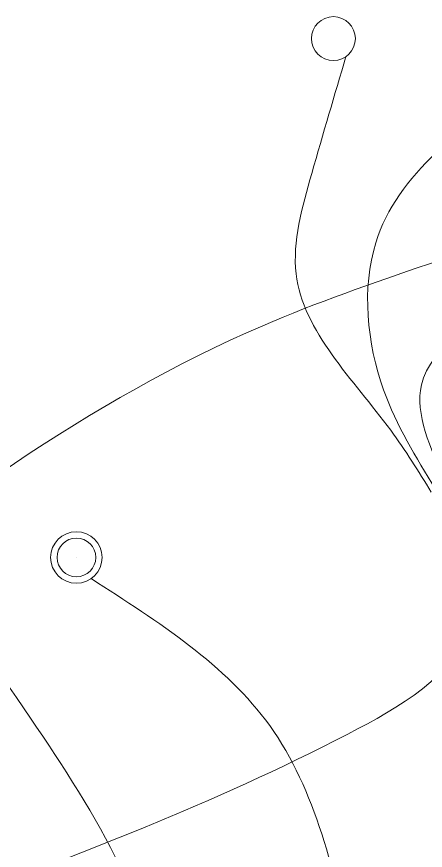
# Model space of a CAD drawing. Header units: metres. Extents: x 2747662.9 to 2747731.3, y 1250221.9 to 1250283.3.
# Drawn here: x 2747696.6 to 2747698.184, y 1250239.229 to 1250242.464 of the extents above; entities that cross this region are included whole.
import ezdxf

# ---------------------------------------------------------------- set-up
doc = ezdxf.new("R2010")
doc.units = ezdxf.units.M
doc.header["$MEASUREMENT"] = 0
doc.layers.add('___elektro', color=7, linetype='Continuous')

msp = doc.modelspace()

# ---------------------------------------------------------------- linework, layer by layer
at = {"color": 30, "linetype": 'Continuous', "lineweight": 0, "true_color": 0xff8d1c}
for points, knots in [([(2747697.8764, 1250242.3088), (2747697.8325, 1250242.1601), (2747697.7885, 1250242.0114), (2747697.7438, 1250241.8555), (2747697.7065, 1250241.7254), (2747697.6687, 1250241.5903), (2747697.6833, 1250241.4661), (2747697.7097, 1250241.2426), (2747697.906, 1250241.0545), (2747698.0499, 1250240.859), (2747698.1081, 1250240.7798), (2747698.1578, 1250240.6995), (2747698.2074, 1250240.6191)], [0, 0, 0, 0, 1, 1, 1, 2, 2, 2, 3, 3, 3, 4, 4, 4, 4]), ([(2747698.5872, 1250242.2224), (2747698.3313, 1250242.0381), (2747698.0754, 1250241.8539), (2747697.9922, 1250241.5861), (2747697.9376, 1250241.4103), (2747697.9573, 1250241.1985), (2747698.0226, 1250241.0153), (2747698.0722, 1250240.876), (2747698.148, 1250240.7533), (2747698.2239, 1250240.6305)], [0, 0, 0, 0, 1, 1, 1, 2, 2, 2, 3, 3, 3, 3]), ([(2747699.1142, 1250241.8618), (2747699.0245, 1250241.8207), (2747698.9347, 1250241.7797), (2747698.8437, 1250241.7414), (2747698.4211, 1250241.5634), (2747697.9724, 1250241.4447), (2747697.5535, 1250241.2646), (2747696.8794, 1250240.9747), (2747696.2825, 1250240.5256), (2747695.6856, 1250240.0766)], [0, 0, 0, 0, 1, 1, 1, 2, 2, 2, 3, 3, 3, 3]), ([(2747699.1961, 1250241.4134), (2747698.9912, 1250241.4244), (2747698.7862, 1250241.4354), (2747698.569, 1250241.3622), (2747698.3907, 1250241.3021), (2747698.2041, 1250241.1853), (2747698.1695, 1250241.035), (2747698.1435, 1250240.922), (2747698.2036, 1250240.79), (2747698.2637, 1250240.658)], [0, 0, 0, 0, 1, 1, 1, 2, 2, 2, 3, 3, 3, 3]), ([(2747695.8213, 1250240.8852), (2747696.091, 1250240.5289), (2747696.3608, 1250240.1727), (2747696.6534, 1250239.7415), (2747696.9036, 1250239.373), (2747697.1704, 1250238.9498), (2747697.1204, 1250238.6263), (2747697.0515, 1250238.1807), (2747696.3813, 1250237.9243), (2747695.8195, 1250237.5863), (2747695.601, 1250237.4548), (2747695.3989, 1250237.311), (2747695.211, 1250237.3644), (2747695.125, 1250237.3888), (2747695.0419, 1250237.4546), (2747694.9588, 1250237.5203)], [0, 0, 0, 0, 1, 1, 1, 2, 2, 2, 3, 3, 3, 4, 4, 4, 5, 5, 5, 5]), ([(2747698.2986, 1250240.4876), (2747698.3425, 1250240.4313), (2747698.3865, 1250240.375), (2747698.4011, 1250240.3101), (2747698.4157, 1250240.2454), (2747698.4011, 1250240.172), (2747698.3747, 1250240.1074), (2747698.2906, 1250239.9017), (2747698.0863, 1250239.7849), (2747697.8837, 1250239.6798), (2747697.3555, 1250239.4061), (2747696.8382, 1250239.2123), (2747696.3209, 1250239.0185)], [0, 0, 0, 0, 1, 1, 1, 2, 2, 2, 3, 3, 3, 4, 4, 4, 4]), ([(2747696.888, 1250240.283), (2747697.1503, 1250240.1151), (2747697.4125, 1250239.9472), (2747697.5807, 1250239.7129), (2747697.7595, 1250239.4638), (2747697.832, 1250239.1397), (2747697.9045, 1250238.8156)], [0, 0, 0, 0, 1, 1, 1, 2, 2, 2, 2])]:
    msp.add_open_spline(points, degree=3, knots=knots, dxfattribs=at)
at = {"layer": '___elektro', "color": 30, "linetype": 'Continuous', "lineweight": 0, "true_color": 0xff8d1c}
for p, q in [((2747697.7796, 1250242.4485), (2747697.7796, 1250242.4486)), ((2747697.8979, 1250242.4271), (2747697.8979, 1250242.4271)), ((2747697.7581, 1250242.3303), (2747697.7582, 1250242.3303)), ((2747697.8764, 1250242.3088), (2747697.8764, 1250242.3088)), ((2747697.8764, 1250242.3088), (2747697.8764, 1250242.3088)), ((2747697.8764, 1250242.3088), (2747697.8764, 1250242.3088)), ((2747696.7742, 1250240.4474), (2747696.7742, 1250240.4474)), ((2747696.9133, 1250240.4221), (2747696.9133, 1250240.4222)), ((2747696.8311, 1250240.3652), (2747696.8311, 1250240.3652)), ((2747696.7489, 1250240.3083), (2747696.7489, 1250240.3083)), ((2747696.7489, 1250240.3083), (2747696.7489, 1250240.3083)), ((2747696.888, 1250240.283), (2747696.8881, 1250240.283))]:
    msp.add_line(p, q, dxfattribs=at)
for centre, radius in [((2747697.828, 1250242.3787), 0.085), ((2747696.8311, 1250240.3652), 0.1), ((2747696.8311, 1250240.3652), 0.075)]:
    msp.add_circle(centre, radius, dxfattribs=at)

doc.saveas('drawing.dxf')
